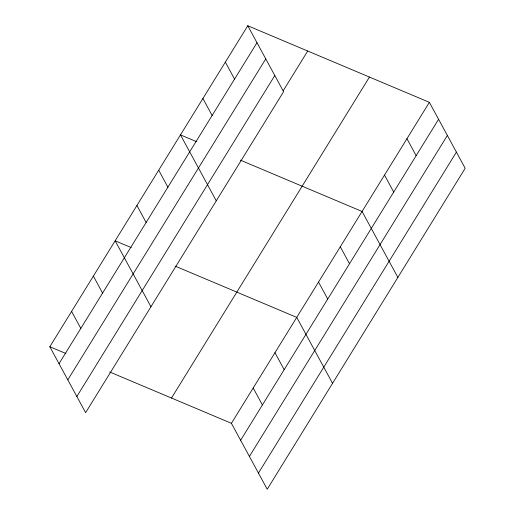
<?xml version="1.0" encoding="UTF-8"?>
<svg xmlns="http://www.w3.org/2000/svg" width="515" height="515" viewBox="0 0 515 515"><rect width="100%" height="100%" fill="white"/><g stroke="black" fill="none" stroke-linecap="round" stroke-linejoin="round"><path stroke-width="0.77" d="M247.779 25.75L283.585 91.689L85.625 412.663L49.82 346.73L247.779 25.75L429.375 102.337L465.18 168.27L267.221 489.25L231.415 423.311L109.746 372.004M59.032 363.693L256.991 42.719M67.806 379.858L265.766 58.877M76.851 396.505L274.81 75.525M283.199 90.769L307.706 51.024M171.489 398.044L369.448 77.063M231.415 423.311L429.375 102.337M240.627 440.28L438.587 119.3M249.402 456.438L447.361 135.464M258.446 473.092L456.406 152.112M196.556 141.664L180.475 134.885L216.274 200.818M240.402 160.159L362.071 211.465L397.87 277.405M131.228 247.586L115.148 240.808L150.947 306.74M175.074 266.081L296.743 317.388L332.542 383.327M49.82 346.73L65.901 353.509M406.94 138.715L416.152 155.678M384.505 175.094L393.718 192.056M340.293 246.775L349.505 263.744M225.345 62.128L234.557 79.091M318.521 282.085L327.733 299.048M202.91 98.507L212.122 115.469M274.971 352.698L284.183 369.667M158.697 170.188L167.909 187.157M253.193 388.007L262.405 404.97M136.926 205.498L146.138 222.467M93.376 276.111L102.588 293.08M71.598 311.421L80.81 328.39"/></g></svg>
